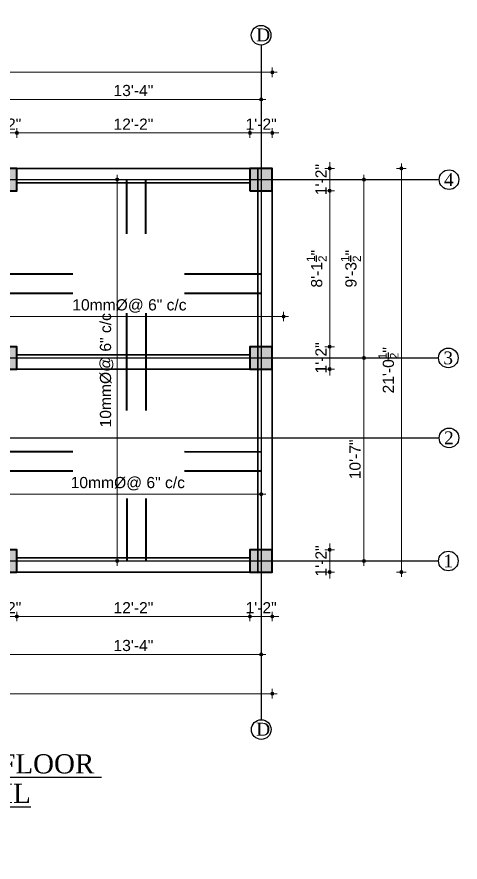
# Model space of a CAD drawing. Header units: inches. Extents: x -12071822 to 12321209, y -1222525 to 1319227.
# Drawn here: x 125649 to 125927, y 48661 to 49189 of the extents above; entities that cross this region are included whole.
import ezdxf
from ezdxf.enums import TextEntityAlignment as Align

# ---------------------------------------------------------------- set-up
doc = ezdxf.new("R2010")
doc.units = ezdxf.units.IN
doc.header["$MEASUREMENT"] = 0
doc.header["$PDMODE"] = 35
for name, color, linetype, lineweight in [('1', 7, 'Continuous', 13), ('Column', 181, 'Continuous', 40), ('DIM_LINE', 173, 'Continuous', 20), ('Hatch', 9, 'Continuous', 9), ('ST-REINFOR', 201, 'Continuous', 40), ('Toilet', 7, 'Continuous', 25), ('WALL', 1, 'Continuous', 30), ('Walls', 11, 'Continuous', 35), ('Windows', 151, 'Continuous', 15)]:
    doc.layers.add(name, color=color, linetype=linetype, lineweight=lineweight)
doc.styles.add('ordinary', font='times.ttf')
doc.styles.add('ramon', font='arial.ttf')
doc.dimstyles.new('S8', dxfattribs={"dimtxt": 7, "dimasz": 2, "dimexe": 6, "dimexo": 18, "dimgap": 1.9375, "dimtad": 1, "dimdec": 1, "dimzin": 3, "dimdsep": 46, "dimlunit": 4, "dimtxsty": 'ramon', "dimblk": 'dot 2', "dimcen": 0.09375, "dimse1": 1, "dimse2": 1, "dimclrd": 1, "dimclre": 1, "dimclrt": 256, "dimadec": 0, "dimazin": 0, "dimtfac": 0.75, "dimtdec": 1, "dimtix": 1, "dimtmove": 1, "dimatfit": 3, "dimldrblk": 'DOT', "dimfxl": 1, "dimtolj": 1, "dimtzin": 0, "dimlwd": 9, "dimlwe": 9, "dimarcsym": 0})

# ---------------------------------------------------------------- blocks, each defined once
blk = doc.blocks.new('colm')
at = {"layer": 'Hatch'}
h = blk.add_hatch(color=256, dxfattribs=at)
h.dxf.hatch_style = 1
h.paths.add_polyline_path([(66705.71, 8319.73), (66705.71, 8307.73), (66717.71, 8307.73), (66717.71, 8319.73)])
at = {"layer": 'Column'}
blk.add_lwpolyline([(66705.71, 8307.73), (66717.71, 8307.73), (66717.71, 8319.73), (66705.71, 8319.73)], close=True, dxfattribs=at)
blk = doc.blocks.new('dot1')
at = {"layer": 'Hatch'}
h = blk.add_hatch(color=256, dxfattribs=at)
edge = h.paths.add_edge_path()
edge.add_arc((0, 0), 1, 0, 360)
for p, q in [((3, 0), (-3, 0)), ((0, 3), (0, -3))]:
    blk.add_line(p, q, dxfattribs=at)
blk.add_circle((0, 0), 1, dxfattribs=at)
blk = doc.blocks.new('dot 2')
at = {"layer": 'Hatch', "xscale": 0.5, "yscale": 0.5, "zscale": 0.5}
blk.add_blockref('dot1', (0, 0), dxfattribs=at)
blk = doc.blocks.new('*D2243')
at = {"layer": 'Defpoints', "color": 0, "transparency": 16777216}
for p in [(125649.4, 49116.68), (125635.4, 49094.47), (125649.4, 49094.47)]:
    blk.add_point(p, dxfattribs=at)
at = {"layer": 'Toilet', "color": 1, "lineweight": 9, "transparency": 16777216}
for p, q in [((125633.4, 49116.68), (125631.4, 49116.68)), ((125635.4, 49116.68), (125649.4, 49116.68)), ((125651.4, 49116.68), (125653.4, 49116.68))]:
    blk.add_line(p, q, dxfattribs=at)
at = {"layer": 'Toilet', "color": 1, "lineweight": 9, "transparency": 16777216, "xscale": 2, "yscale": 2, "zscale": 2}
for p, rotation in [((125635.4, 49116.68), 6.878577707425393e-09), ((125649.4, 49116.68), 180.0000000068786)]:
    blk.add_blockref('dot 2', p, dxfattribs=dict(at, rotation=rotation))
at = {"layer": 'Toilet', "transparency": 16777216, "insert": (125642.4, 49122.13), "char_height": 7, "attachment_point": 5, "rotation": 0, "style": 'ramon'}
blk.add_mtext('\\A1;1\'-2"', dxfattribs=at)
blk = doc.blocks.new('_Dot')
at = {"color": 0, "lineweight": -2}
blk.add_line((-0.5, 0), (-1, 0), dxfattribs=at)
at = {"color": 0, "const_width": 0.5}
blk.add_lwpolyline([(-0.25, 0, 1), (0.25, 0, 1)], format="xyb", close=True, dxfattribs=at)
blk = doc.blocks.new('*D2244')
at = {"layer": 'Defpoints', "color": 0, "transparency": 16777216}
for p in [(125795.27, 49116.68), (125649.4, 49094.47), (125795.27, 49094.47)]:
    blk.add_point(p, dxfattribs=at)
at = {"layer": 'Toilet', "color": 1, "lineweight": 9, "transparency": 16777216}
blk.add_line((125651.4, 49116.68), (125793.27, 49116.68), dxfattribs=at)
at = {"layer": 'Toilet', "color": 1, "lineweight": 9, "transparency": 16777216, "xscale": 2, "yscale": 2, "zscale": 2}
for p, rotation in [((125649.4, 49116.68), 180.0000000068786), ((125795.27, 49116.68), 6.87854744294497e-09)]:
    blk.add_blockref('dot 2', p, dxfattribs=dict(at, rotation=rotation))
at = {"layer": 'Toilet', "transparency": 16777216, "insert": (125722.33, 49122.13), "char_height": 7, "attachment_point": 5, "rotation": 0, "style": 'ramon'}
blk.add_mtext('\\A1;12\'-2"', dxfattribs=at)
blk = doc.blocks.new('*D2245')
at = {"layer": 'Defpoints', "color": 0, "transparency": 16777216}
for p in [(125809.27, 49116.68), (125795.27, 49094.47), (125809.27, 49094.47)]:
    blk.add_point(p, dxfattribs=at)
at = {"layer": 'Toilet', "color": 1, "lineweight": 9, "transparency": 16777216}
for p, q in [((125793.27, 49116.68), (125791.27, 49116.68)), ((125795.27, 49116.68), (125809.27, 49116.68)), ((125811.27, 49116.68), (125813.27, 49116.68))]:
    blk.add_line(p, q, dxfattribs=at)
at = {"layer": 'Toilet', "color": 1, "lineweight": 9, "transparency": 16777216, "xscale": 2, "yscale": 2, "zscale": 2}
for p, rotation in [((125795.27, 49116.68), 6.878577707425393e-09), ((125809.27, 49116.68), 180.0000000068786)]:
    blk.add_blockref('dot 2', p, dxfattribs=dict(at, rotation=rotation))
at = {"layer": 'Toilet', "transparency": 16777216, "insert": (125802.27, 49122.13), "char_height": 7, "attachment_point": 5, "rotation": 0, "style": 'ramon'}
blk.add_mtext('\\A1;1\'-2"', dxfattribs=at)
blk = doc.blocks.new('*D2254')
at = {"layer": 'Defpoints', "color": 0, "transparency": 16777216}
for p in [(125809.27, 48855.97), (125845.17, 48855.97), (125809.27, 48841.97)]:
    blk.add_point(p, dxfattribs=at)
at = {"layer": 'Toilet', "color": 1, "lineweight": 9, "transparency": 16777216}
for p, q in [((125845.17, 48857.97), (125845.17, 48859.97)), ((125845.17, 48841.97), (125845.17, 48855.97)), ((125845.17, 48839.97), (125845.17, 48837.97))]:
    blk.add_line(p, q, dxfattribs=at)
at = {"layer": 'Toilet', "color": 1, "lineweight": 9, "transparency": 16777216, "xscale": 2, "yscale": 2, "zscale": 2}
for p, rotation in [((125845.17, 48855.97), 270), ((125845.17, 48841.97), 90)]:
    blk.add_blockref('dot 2', p, dxfattribs=dict(at, rotation=rotation))
at = {"layer": 'Toilet', "transparency": 16777216, "insert": (125839.72, 48848.97), "char_height": 7, "attachment_point": 5, "rotation": 90, "style": 'ramon'}
blk.add_mtext('\\A1;1\'-2"', dxfattribs=at)
blk = doc.blocks.new('*D2255')
at = {"layer": 'Defpoints', "color": 0, "transparency": 16777216}
for p in [(125809.27, 48982.97), (125845.17, 48982.97), (125809.27, 48968.97)]:
    blk.add_point(p, dxfattribs=at)
at = {"layer": 'Toilet', "color": 1, "lineweight": 9, "transparency": 16777216}
for p, q in [((125845.17, 48984.97), (125845.17, 48986.97)), ((125845.17, 48968.97), (125845.17, 48982.97)), ((125845.17, 48966.97), (125845.17, 48964.97))]:
    blk.add_line(p, q, dxfattribs=at)
at = {"layer": 'Toilet', "color": 1, "lineweight": 9, "transparency": 16777216, "xscale": 2, "yscale": 2, "zscale": 2}
for p, rotation in [((125845.17, 48982.97), 270), ((125845.17, 48968.97), 90)]:
    blk.add_blockref('dot 2', p, dxfattribs=dict(at, rotation=rotation))
at = {"layer": 'Toilet', "transparency": 16777216, "insert": (125839.72, 48975.97), "char_height": 7, "attachment_point": 5, "rotation": 90, "style": 'ramon'}
blk.add_mtext('\\A1;1\'-2"', dxfattribs=at)
blk = doc.blocks.new('*D2256')
at = {"layer": 'Defpoints', "color": 0, "transparency": 16777216}
for p in [(125809.27, 49080.47), (125845.17, 49080.47), (125809.27, 48982.97)]:
    blk.add_point(p, dxfattribs=at)
at = {"layer": 'Toilet', "color": 1, "lineweight": 9, "transparency": 16777216}
blk.add_line((125845.17, 48984.97), (125845.17, 49078.47), dxfattribs=at)
at = {"layer": 'Toilet', "color": 1, "lineweight": 9, "transparency": 16777216, "xscale": 2, "yscale": 2, "zscale": 2}
for p, rotation in [((125845.17, 49080.47), 90), ((125845.17, 48982.97), 270)]:
    blk.add_blockref('dot 2', p, dxfattribs=dict(at, rotation=rotation))
at = {"layer": 'Toilet', "transparency": 16777216, "insert": (125837.03, 49031.72), "char_height": 7, "attachment_point": 5, "rotation": 90, "style": 'ramon'}
blk.add_mtext('\\A1;8\'-1{\\H0.750000x;\\S1/2;}"', dxfattribs=at)
blk = doc.blocks.new('*D2257')
at = {"layer": 'Defpoints', "color": 0, "transparency": 16777216}
for p in [(125809.27, 49094.47), (125845.17, 49094.47), (125809.27, 49080.47)]:
    blk.add_point(p, dxfattribs=at)
at = {"layer": 'Toilet', "color": 1, "lineweight": 9, "transparency": 16777216}
for p, q in [((125845.17, 49096.47), (125845.17, 49098.47)), ((125845.17, 49080.47), (125845.17, 49094.47)), ((125845.17, 49078.47), (125845.17, 49076.47))]:
    blk.add_line(p, q, dxfattribs=at)
at = {"layer": 'Toilet', "color": 1, "lineweight": 9, "transparency": 16777216, "xscale": 2, "yscale": 2, "zscale": 2}
for p, rotation in [((125845.17, 49094.47), 270), ((125845.17, 49080.47), 90)]:
    blk.add_blockref('dot 2', p, dxfattribs=dict(at, rotation=rotation))
at = {"layer": 'Toilet', "transparency": 16777216, "insert": (125839.72, 49087.47), "char_height": 7, "attachment_point": 5, "rotation": 90, "style": 'ramon'}
blk.add_mtext('\\A1;1\'-2"', dxfattribs=at)
blk = doc.blocks.new('*D2238')
at = {"layer": 'Defpoints', "color": 0, "transparency": 16777216}
for p in [(125762.52, 48975.97), (125866.62, 48975.97), (125762.52, 48848.97)]:
    blk.add_point(p, dxfattribs=at)
at = {"layer": 'Toilet', "color": 1, "lineweight": 9, "transparency": 16777216}
blk.add_line((125866.62, 48850.97), (125866.62, 48973.97), dxfattribs=at)
at = {"layer": 'Toilet', "color": 1, "lineweight": 9, "transparency": 16777216, "xscale": 2, "yscale": 2, "zscale": 2}
for p, rotation in [((125866.62, 48975.97), 90), ((125866.62, 48848.97), 270)]:
    blk.add_blockref('dot 2', p, dxfattribs=dict(at, rotation=rotation))
at = {"layer": 'Toilet', "transparency": 16777216, "insert": (125861.11, 48912.47), "char_height": 7, "attachment_point": 5, "rotation": 90, "style": 'ramon'}
blk.add_mtext('\\A1;10\'-7"', dxfattribs=at)
blk = doc.blocks.new('*D2258')
at = {"layer": 'Defpoints', "color": 0, "transparency": 16777216}
for p in [(125809.27, 49087.47), (125866.62, 49087.47), (125762.52, 48975.97)]:
    blk.add_point(p, dxfattribs=at)
at = {"layer": 'Toilet', "color": 1, "lineweight": 9, "transparency": 16777216}
blk.add_line((125866.62, 48977.97), (125866.62, 49085.47), dxfattribs=at)
at = {"layer": 'Toilet', "color": 1, "lineweight": 9, "transparency": 16777216, "xscale": 2, "yscale": 2, "zscale": 2}
for p, rotation in [((125866.62, 49087.47), 90), ((125866.62, 48975.97), 270)]:
    blk.add_blockref('dot 2', p, dxfattribs=dict(at, rotation=rotation))
at = {"layer": 'Toilet', "transparency": 16777216, "insert": (125858.48, 49031.72), "char_height": 7, "attachment_point": 5, "rotation": 90, "style": 'ramon'}
blk.add_mtext('\\A1;9\'-3{\\H0.750000x;\\S1/2;}"', dxfattribs=at)
blk = doc.blocks.new('*D2259')
at = {"layer": 'Defpoints', "color": 0, "transparency": 16777216}
for p in [(125809.27, 49094.47), (125890.05, 49094.47), (125809.27, 48841.97)]:
    blk.add_point(p, dxfattribs=at)
at = {"layer": 'Toilet', "color": 1, "lineweight": 9, "transparency": 16777216}
blk.add_line((125890.05, 48843.97), (125890.05, 49092.47), dxfattribs=at)
at = {"layer": 'Toilet', "color": 1, "lineweight": 9, "transparency": 16777216, "xscale": 2, "yscale": 2, "zscale": 2}
for p, rotation in [((125890.05, 49094.47), 90), ((125890.05, 48841.97), 270)]:
    blk.add_blockref('dot 2', p, dxfattribs=dict(at, rotation=rotation))
at = {"layer": 'Toilet', "transparency": 16777216, "insert": (125881.9, 48968.22), "char_height": 7, "attachment_point": 5, "rotation": 90, "style": 'ramon'}
blk.add_mtext('\\A1;21\'-0{\\H0.750000x;\\S1/2;}"', dxfattribs=at)
blk = doc.blocks.new('*D2264')
at = {"layer": 'Defpoints', "color": 0, "transparency": 16777216}
for p in [(125635.4, 48841.97), (125649.4, 48841.97), (125649.4, 48814.24)]:
    blk.add_point(p, dxfattribs=at)
at = {"layer": 'Toilet', "color": 1, "lineweight": 9, "transparency": 16777216}
for p, q in [((125633.4, 48814.24), (125631.4, 48814.24)), ((125635.4, 48814.24), (125649.4, 48814.24)), ((125651.4, 48814.24), (125653.4, 48814.24))]:
    blk.add_line(p, q, dxfattribs=at)
at = {"layer": 'Toilet', "color": 1, "lineweight": 9, "transparency": 16777216, "xscale": 2, "yscale": 2, "zscale": 2}
blk.add_blockref('dot 2', (125635.4, 48814.24), dxfattribs=at)
at = {"layer": 'Toilet', "color": 1, "lineweight": 9, "transparency": 16777216, "xscale": 2, "yscale": 2, "zscale": 2, "rotation": 180}
blk.add_blockref('dot 2', (125649.4, 48814.24), dxfattribs=at)
at = {"layer": 'Toilet', "transparency": 16777216, "insert": (125642.4, 48819.7), "char_height": 7, "attachment_point": 5, "style": 'ramon'}
blk.add_mtext('\\A1;1\'-2"', dxfattribs=at)
blk = doc.blocks.new('*D2265')
at = {"layer": 'Defpoints', "color": 0, "transparency": 16777216}
for p in [(125649.4, 48841.97), (125795.27, 48841.97), (125795.27, 48814.24)]:
    blk.add_point(p, dxfattribs=at)
at = {"layer": 'Toilet', "color": 1, "lineweight": 9, "transparency": 16777216}
blk.add_line((125651.4, 48814.24), (125793.27, 48814.24), dxfattribs=at)
at = {"layer": 'Toilet', "color": 1, "lineweight": 9, "transparency": 16777216, "xscale": 2, "yscale": 2, "zscale": 2, "rotation": 180}
blk.add_blockref('dot 2', (125649.4, 48814.24), dxfattribs=at)
at = {"layer": 'Toilet', "color": 1, "lineweight": 9, "transparency": 16777216, "xscale": 2, "yscale": 2, "zscale": 2}
blk.add_blockref('dot 2', (125795.27, 48814.24), dxfattribs=at)
at = {"layer": 'Toilet', "transparency": 16777216, "insert": (125722.33, 48819.7), "char_height": 7, "attachment_point": 5, "style": 'ramon'}
blk.add_mtext('\\A1;12\'-2"', dxfattribs=at)
blk = doc.blocks.new('*D2266')
at = {"layer": 'Defpoints', "color": 0, "transparency": 16777216}
for p in [(125795.27, 48841.97), (125809.27, 48841.97), (125809.27, 48814.24)]:
    blk.add_point(p, dxfattribs=at)
at = {"layer": 'Toilet', "color": 1, "lineweight": 9, "transparency": 16777216}
for p, q in [((125793.27, 48814.24), (125791.27, 48814.24)), ((125795.27, 48814.24), (125809.27, 48814.24)), ((125811.27, 48814.24), (125813.27, 48814.24))]:
    blk.add_line(p, q, dxfattribs=at)
at = {"layer": 'Toilet', "color": 1, "lineweight": 9, "transparency": 16777216, "xscale": 2, "yscale": 2, "zscale": 2}
blk.add_blockref('dot 2', (125795.27, 48814.24), dxfattribs=at)
at = {"layer": 'Toilet', "color": 1, "lineweight": 9, "transparency": 16777216, "xscale": 2, "yscale": 2, "zscale": 2, "rotation": 180}
blk.add_blockref('dot 2', (125809.27, 48814.24), dxfattribs=at)
at = {"layer": 'Toilet', "transparency": 16777216, "insert": (125802.27, 48819.7), "char_height": 7, "attachment_point": 5, "style": 'ramon'}
blk.add_mtext('\\A1;1\'-2"', dxfattribs=at)
blk = doc.blocks.new('*D2269')
at = {"layer": 'Defpoints', "color": 0, "transparency": 16777216}
for p in [(125642.4, 48841.97), (125802.27, 48841.97), (125802.27, 48790.54)]:
    blk.add_point(p, dxfattribs=at)
at = {"layer": 'Toilet', "color": 1, "lineweight": 9, "transparency": 16777216}
blk.add_line((125644.4, 48790.54), (125800.27, 48790.54), dxfattribs=at)
at = {"layer": 'Toilet', "color": 1, "lineweight": 9, "transparency": 16777216, "xscale": 2, "yscale": 2, "zscale": 2, "rotation": 180}
blk.add_blockref('dot 2', (125642.4, 48790.54), dxfattribs=at)
at = {"layer": 'Toilet', "color": 1, "lineweight": 9, "transparency": 16777216, "xscale": 2, "yscale": 2, "zscale": 2}
blk.add_blockref('dot 2', (125802.27, 48790.54), dxfattribs=at)
at = {"layer": 'Toilet', "transparency": 16777216, "insert": (125722.33, 48796.05), "char_height": 7, "attachment_point": 5, "style": 'ramon'}
blk.add_mtext('\\A1;13\'-4"', dxfattribs=at)
blk = doc.blocks.new('*D2270')
at = {"layer": 'Defpoints', "color": 0, "transparency": 16777216}
for p in [(125309.58, 48918.97), (125809.27, 48841.97), (125809.27, 48765.95)]:
    blk.add_point(p, dxfattribs=at)
at = {"layer": 'Toilet', "color": 1, "lineweight": 9, "transparency": 16777216}
blk.add_line((125311.58, 48765.95), (125807.27, 48765.95), dxfattribs=at)
at = {"layer": 'Toilet', "color": 1, "lineweight": 9, "transparency": 16777216, "xscale": 2, "yscale": 2, "zscale": 2, "rotation": 180}
blk.add_blockref('dot 2', (125309.58, 48765.95), dxfattribs=at)
at = {"layer": 'Toilet', "color": 1, "lineweight": 9, "transparency": 16777216, "xscale": 2, "yscale": 2, "zscale": 2}
blk.add_blockref('dot 2', (125809.27, 48765.95), dxfattribs=at)
at = {"layer": 'Toilet', "transparency": 16777216, "insert": (125559.43, 48774.03), "char_height": 7, "attachment_point": 5, "style": 'ramon'}
blk.add_mtext('\\A1;41\'-7{\\H0.750000x;\\S1/2;}"', dxfattribs=at)
blk = doc.blocks.new('*D2229')
at = {"layer": 'Defpoints', "color": 0, "transparency": 16777216}
for p in [(125623.33, 49001.85), (125816.34, 49001.85), (125816.34, 49001.79)]:
    blk.add_point(p, dxfattribs=at)
at = {"layer": 'DIM_LINE', "color": 1, "lineweight": 9, "transparency": 16777216}
blk.add_line((125625.33, 49001.85), (125814.34, 49001.85), dxfattribs=at)
at = {"layer": 'DIM_LINE', "color": 1, "lineweight": 9, "transparency": 16777216, "xscale": 2, "yscale": 2, "zscale": 2, "rotation": 180}
blk.add_blockref('dot 2', (125623.33, 49001.85), dxfattribs=at)
at = {"layer": 'DIM_LINE', "color": 1, "lineweight": 9, "transparency": 16777216, "xscale": 2, "yscale": 2, "zscale": 2}
blk.add_blockref('dot 2', (125816.34, 49001.85), dxfattribs=at)
at = {"layer": 'DIM_LINE', "transparency": 16777216, "insert": (125719.84, 49008.44), "char_height": 7, "attachment_point": 5, "style": 'ramon'}
blk.add_mtext('\\A1;10mm%%C@ 6" c/c', dxfattribs=at)
blk = doc.blocks.new('*D2230')
at = {"layer": 'Defpoints', "color": 0, "transparency": 16777216}
for p in [(125729.92, 49087.47), (125712.15, 48848.97), (125718.21, 48848.97)]:
    blk.add_point(p, dxfattribs=at)
at = {"layer": 'DIM_LINE', "color": 1, "lineweight": 9, "transparency": 16777216}
blk.add_line((125712.15, 49085.47), (125712.15, 48850.97), dxfattribs=at)
at = {"layer": 'DIM_LINE', "color": 1, "lineweight": 9, "transparency": 16777216, "xscale": 2, "yscale": 2, "zscale": 2}
for p, rotation in [((125712.15, 49087.47), 90), ((125712.15, 48848.97), 270)]:
    blk.add_blockref('dot 2', p, dxfattribs=dict(at, rotation=rotation))
at = {"layer": 'DIM_LINE', "transparency": 16777216, "insert": (125705.56, 48968.22), "char_height": 7, "attachment_point": 5, "rotation": 90, "style": 'ramon'}
blk.add_mtext('\\A1;10mm%%C@ 6" c/c', dxfattribs=at)
blk = doc.blocks.new('*D2231')
at = {"layer": 'Defpoints', "color": 0, "transparency": 16777216}
for p in [(125635.4, 48890.7), (125802.27, 48890.7), (125802.27, 48890.64)]:
    blk.add_point(p, dxfattribs=at)
at = {"layer": 'DIM_LINE', "color": 1, "lineweight": 9, "transparency": 16777216}
blk.add_line((125637.4, 48890.7), (125800.27, 48890.7), dxfattribs=at)
at = {"layer": 'DIM_LINE', "color": 1, "lineweight": 9, "transparency": 16777216, "xscale": 2, "yscale": 2, "zscale": 2, "rotation": 180}
blk.add_blockref('dot 2', (125635.4, 48890.7), dxfattribs=at)
at = {"layer": 'DIM_LINE', "color": 1, "lineweight": 9, "transparency": 16777216, "xscale": 2, "yscale": 2, "zscale": 2}
blk.add_blockref('dot 2', (125802.27, 48890.7), dxfattribs=at)
at = {"layer": 'DIM_LINE', "transparency": 16777216, "insert": (125718.83, 48897.29), "char_height": 7, "attachment_point": 5, "style": 'ramon'}
blk.add_mtext('\\A1;10mm%%C@ 6" c/c', dxfattribs=at)
blk = doc.blocks.new('*D2578')
at = {"layer": 'Defpoints', "color": 0, "transparency": 16777216}
for p in [(125802.27, 49137.64), (125642.4, 49094.47), (125802.27, 49094.47)]:
    blk.add_point(p, dxfattribs=at)
at = {"layer": 'Toilet', "color": 1, "lineweight": 9, "transparency": 16777216}
blk.add_line((125644.4, 49137.64), (125800.27, 49137.64), dxfattribs=at)
at = {"layer": 'Toilet', "color": 1, "lineweight": 9, "transparency": 16777216, "xscale": 2, "yscale": 2, "zscale": 2, "rotation": 180}
blk.add_blockref('dot 2', (125642.4, 49137.64), dxfattribs=at)
at = {"layer": 'Toilet', "color": 1, "lineweight": 9, "transparency": 16777216, "xscale": 2, "yscale": 2, "zscale": 2}
blk.add_blockref('dot 2', (125802.27, 49137.64), dxfattribs=at)
at = {"layer": 'Toilet', "transparency": 16777216, "insert": (125722.33, 49143.16), "char_height": 7, "attachment_point": 5, "style": 'ramon'}
blk.add_mtext('\\A1;13\'-4"', dxfattribs=at)
blk = doc.blocks.new('*D2579')
at = {"layer": 'Defpoints', "color": 0, "transparency": 16777216}
for p in [(125809.27, 49154.58), (125309.58, 49094.47), (125809.27, 49094.47)]:
    blk.add_point(p, dxfattribs=at)
at = {"layer": 'Toilet', "color": 1, "lineweight": 9, "transparency": 16777216}
blk.add_line((125311.58, 49154.58), (125807.27, 49154.58), dxfattribs=at)
at = {"layer": 'Toilet', "color": 1, "lineweight": 9, "transparency": 16777216, "xscale": 2, "yscale": 2, "zscale": 2, "rotation": 180}
blk.add_blockref('dot 2', (125309.58, 49154.58), dxfattribs=at)
at = {"layer": 'Toilet', "color": 1, "lineweight": 9, "transparency": 16777216, "xscale": 2, "yscale": 2, "zscale": 2}
blk.add_blockref('dot 2', (125809.27, 49154.58), dxfattribs=at)
at = {"layer": 'Toilet', "transparency": 16777216, "insert": (125559.43, 49162.67), "char_height": 7, "attachment_point": 5, "style": 'ramon'}
blk.add_mtext('\\A1;41\'-7{\\H0.750000x;\\S1/2;}"', dxfattribs=at)

msp = doc.modelspace()

# ---------------------------------------------------------------- linework, layer by layer
msp.add_line((125802.27, 49171.28), (125802.27, 48749.42))
at = {"layer": 'ST-REINFOR'}
for p, q in [((125717.92, 49087.47), (125717.95, 49053.46)), ((125729.92, 49087.48), (125729.95, 49053.47)), ((125595.4, 49028.52), (125684.4, 49028.5)), ((125754.27, 49028.47), (125802.27, 49028.46)), ((125595.4, 49016.52), (125684.4, 49016.5)), ((125754.27, 49016.48), (125802.27, 49016.46)), ((125718, 49003.97), (125718.06, 48942.96)), ((125730, 49003.98), (125730.06, 48942.97)), ((125635.4, 48917.36), (125684.4, 48917.34)), ((125754.27, 48917.32), (125802.27, 48917.31)), ((125635.4, 48905.36), (125684.4, 48905.34)), ((125754.27, 48905.32), (125802.27, 48905.31)), ((125718.11, 48887.97), (125718.15, 48848.96)), ((125730.11, 48887.98), (125730.15, 48848.97))]:
    msp.add_line(p, q, dxfattribs=at)
at = {"layer": 'Toilet'}
for p, q in [((125216.95, 49087.47), (125913.38, 49087.47)), ((125216.51, 48975.97), (125913.38, 48975.97)), ((125216.95, 48925.97), (125913.38, 48925.97)), ((125216.51, 48848.97), (125913.38, 48848.97))]:
    msp.add_line(p, q, dxfattribs=at)
for centre in [(125802.27, 49177.77), (125919.88, 49087.44), (125919.44, 48975.94), (125919.88, 48925.94), (125919.44, 48848.94), (125802.31, 48743.52)]:
    msp.add_circle(centre, 6.15, dxfattribs=at)
at = {"layer": 'Walls'}
for p, q in [((125649.4, 49094.47), (125795.27, 49094.47)), ((125800.27, 49094.47), (125800.27, 48841.97)), ((125809.27, 49094.47), (125809.27, 48841.97)), ((125649.4, 49085.47), (125795.27, 49085.47)), ((125649.4, 48977.97), (125795.27, 48977.97)), ((125649.4, 48968.97), (125795.27, 48968.97)), ((125800.27, 48855.97), (125800.27, 48850.97)), ((125649.4, 48850.97), (125795.27, 48850.97)), ((125649.4, 48841.97), (125795.27, 48841.97))]:
    msp.add_line(p, q, dxfattribs=at)
at = {"layer": 'Windows'}
msp.add_circle((127888.68, 49173.51), 6257.09, dxfattribs=at)

# ---------------------------------------------------------------- block references
at = {"layer": 'Column', "xscale": 1.166666666667879, "yscale": 1.166666666667879, "zscale": 1.166666666667879}
for p in [(47812.07, 39388.12), (47971.95, 39388.12), (47812.07, 39276.62), (47971.95, 39276.62), (47812.07, 39149.62), (47971.95, 39149.62)]:
    msp.add_blockref('colm', p, dxfattribs=at)

# ---------------------------------------------------------------- texts
at = {"layer": '1', "char_height": 8, "width": 20.1234, "attachment_point": 1, "style": 'ordinary'}
for s, insert in [('D', (125799.18, 49181.98)), ('4', (125916.77, 49091.47)), ('3', (125916.33, 48979.97)), ('2', (125916.77, 48929.97)), ('1', (125916.33, 48852.97)), ('D', (125799.22, 48747.73))]:
    msp.add_mtext(s, dxfattribs=dict(at, insert=insert))
at = {"layer": 'WALL', "style": 'ordinary'}
for s, p in [('%%U1ST, 2ND, 3RD%%U &%%U 4TH FLOOR ', (125581, 48722.09)), ('%%USLAB TOP BAR DETAIL', (125559.68, 48703.61))]:
    msp.add_text(s, height=12, dxfattribs=at).set_placement(p, align=Align.MIDDLE_CENTER)

# ---------------------------------------------------------------- dimensions: what is measured, and where the dimension line sits
at = {"layer": 'DIM_LINE'}
dim = msp.add_linear_dim(base=(125712.15, 48848.97), p1=(125729.92, 49087.47), p2=(125718.21, 48848.97), angle=90, text='10mm%%C@ 6" c/c', dimstyle='S8', dxfattribs=at)
dim.commit()
dim.dimension.update_dxf_attribs({"geometry": '*D2230', "text_midpoint": (125705.56, 48968.22)})
for base, p1, p2, picture, middle in [((125816.34, 49001.85), (125623.33, 49001.85), (125816.34, 49001.79), '*D2229', (125719.84, 49008.44)), ((125802.27, 48890.7), (125635.4, 48890.7), (125802.27, 48890.64), '*D2231', (125718.83, 48897.29))]:
    dim = msp.add_linear_dim(base=base, p1=p1, p2=p2, text='10mm%%C@ 6" c/c', dimstyle='S8', dxfattribs=at)
    dim.commit()
    dim.dimension.update_dxf_attribs({"geometry": picture, "text_midpoint": middle})
at = {"layer": 'Toilet'}
for base, p1, p2, picture, middle in [((125809.27, 49154.58), (125309.58, 49094.47), (125809.27, 49094.47), '*D2579', (125559.43, 49162.67)), ((125809.27, 48765.95), (125309.58, 48918.97), (125809.27, 48841.97), '*D2270', (125559.43, 48774.03)), ((125649.4, 48814.24), (125635.4, 48841.97), (125649.4, 48841.97), '*D2264', (125642.4, 48819.7)), ((125802.27, 48790.54), (125642.4, 48841.97), (125802.27, 48841.97), '*D2269', (125722.33, 48796.05)), ((125795.27, 48814.24), (125649.4, 48841.97), (125795.27, 48841.97), '*D2265', (125722.33, 48819.7)), ((125809.27, 48814.24), (125795.27, 48841.97), (125809.27, 48841.97), '*D2266', (125802.27, 48819.7))]:
    dim = msp.add_linear_dim(base=base, p1=p1, p2=p2, dimstyle='S8', override={"dimfxl": 2, "dimfxlon": 1, "dimarcsym": 1}, dxfattribs=at)
    dim.commit()
    dim.dimension.update_dxf_attribs({"geometry": picture, "text_midpoint": middle})
for base, p1, p2, angle, picture, middle in [((125802.27, 49137.64), (125642.4, 49094.47), (125802.27, 49094.47), 180, '*D2578', (125722.33, 49143.16)), ((125649.4, 49116.68), (125635.4, 49094.47), (125649.4, 49094.47), 180, '*D2243', (125642.4, 49122.13)), ((125795.27, 49116.68), (125649.4, 49094.47), (125795.27, 49094.47), 180, '*D2244', (125722.33, 49122.13)), ((125809.27, 49116.68), (125795.27, 49094.47), (125809.27, 49094.47), 180, '*D2245', (125802.27, 49122.13)), ((125845.17, 49094.47), (125809.27, 49080.47), (125809.27, 49094.47), 90, '*D2257', (125839.72, 49087.47)), ((125866.62, 49087.47), (125762.52, 48975.97), (125809.27, 49087.47), 270, '*D2258', (125858.48, 49031.72)), ((125845.17, 49080.47), (125809.27, 48982.97), (125809.27, 49080.47), 90, '*D2256', (125837.03, 49031.72)), ((125845.17, 48982.97), (125809.27, 48968.97), (125809.27, 48982.97), 90, '*D2255', (125839.72, 48975.97)), ((125845.17, 48855.97), (125809.27, 48841.97), (125809.27, 48855.97), 90, '*D2254', (125839.72, 48848.97))]:
    dim = msp.add_linear_dim(base=base, p1=p1, p2=p2, angle=angle, dimstyle='S8', override={"dimfxl": 2, "dimfxlon": 1, "dimarcsym": 1}, dxfattribs=at)
    dim.commit()
    dim.dimension.update_dxf_attribs({"geometry": picture, "text_midpoint": middle})
for p1, p2, distance, picture, middle in [((125809.27, 48841.97), (125809.27, 49094.47), -80.78, '*D2259', (125881.9, 48968.22)), ((125762.52, 48848.97), (125762.52, 48975.97), -104.1, '*D2238', (125861.11, 48912.47))]:
    dim = msp.add_aligned_dim(p1=p1, p2=p2, distance=distance, dimstyle='S8', override={"dimfxl": 2, "dimfxlon": 1, "dimarcsym": 1}, dxfattribs=at)
    dim.commit()
    dim.dimension.update_dxf_attribs({"geometry": picture, "text_midpoint": middle})

doc.saveas('drawing.dxf')
